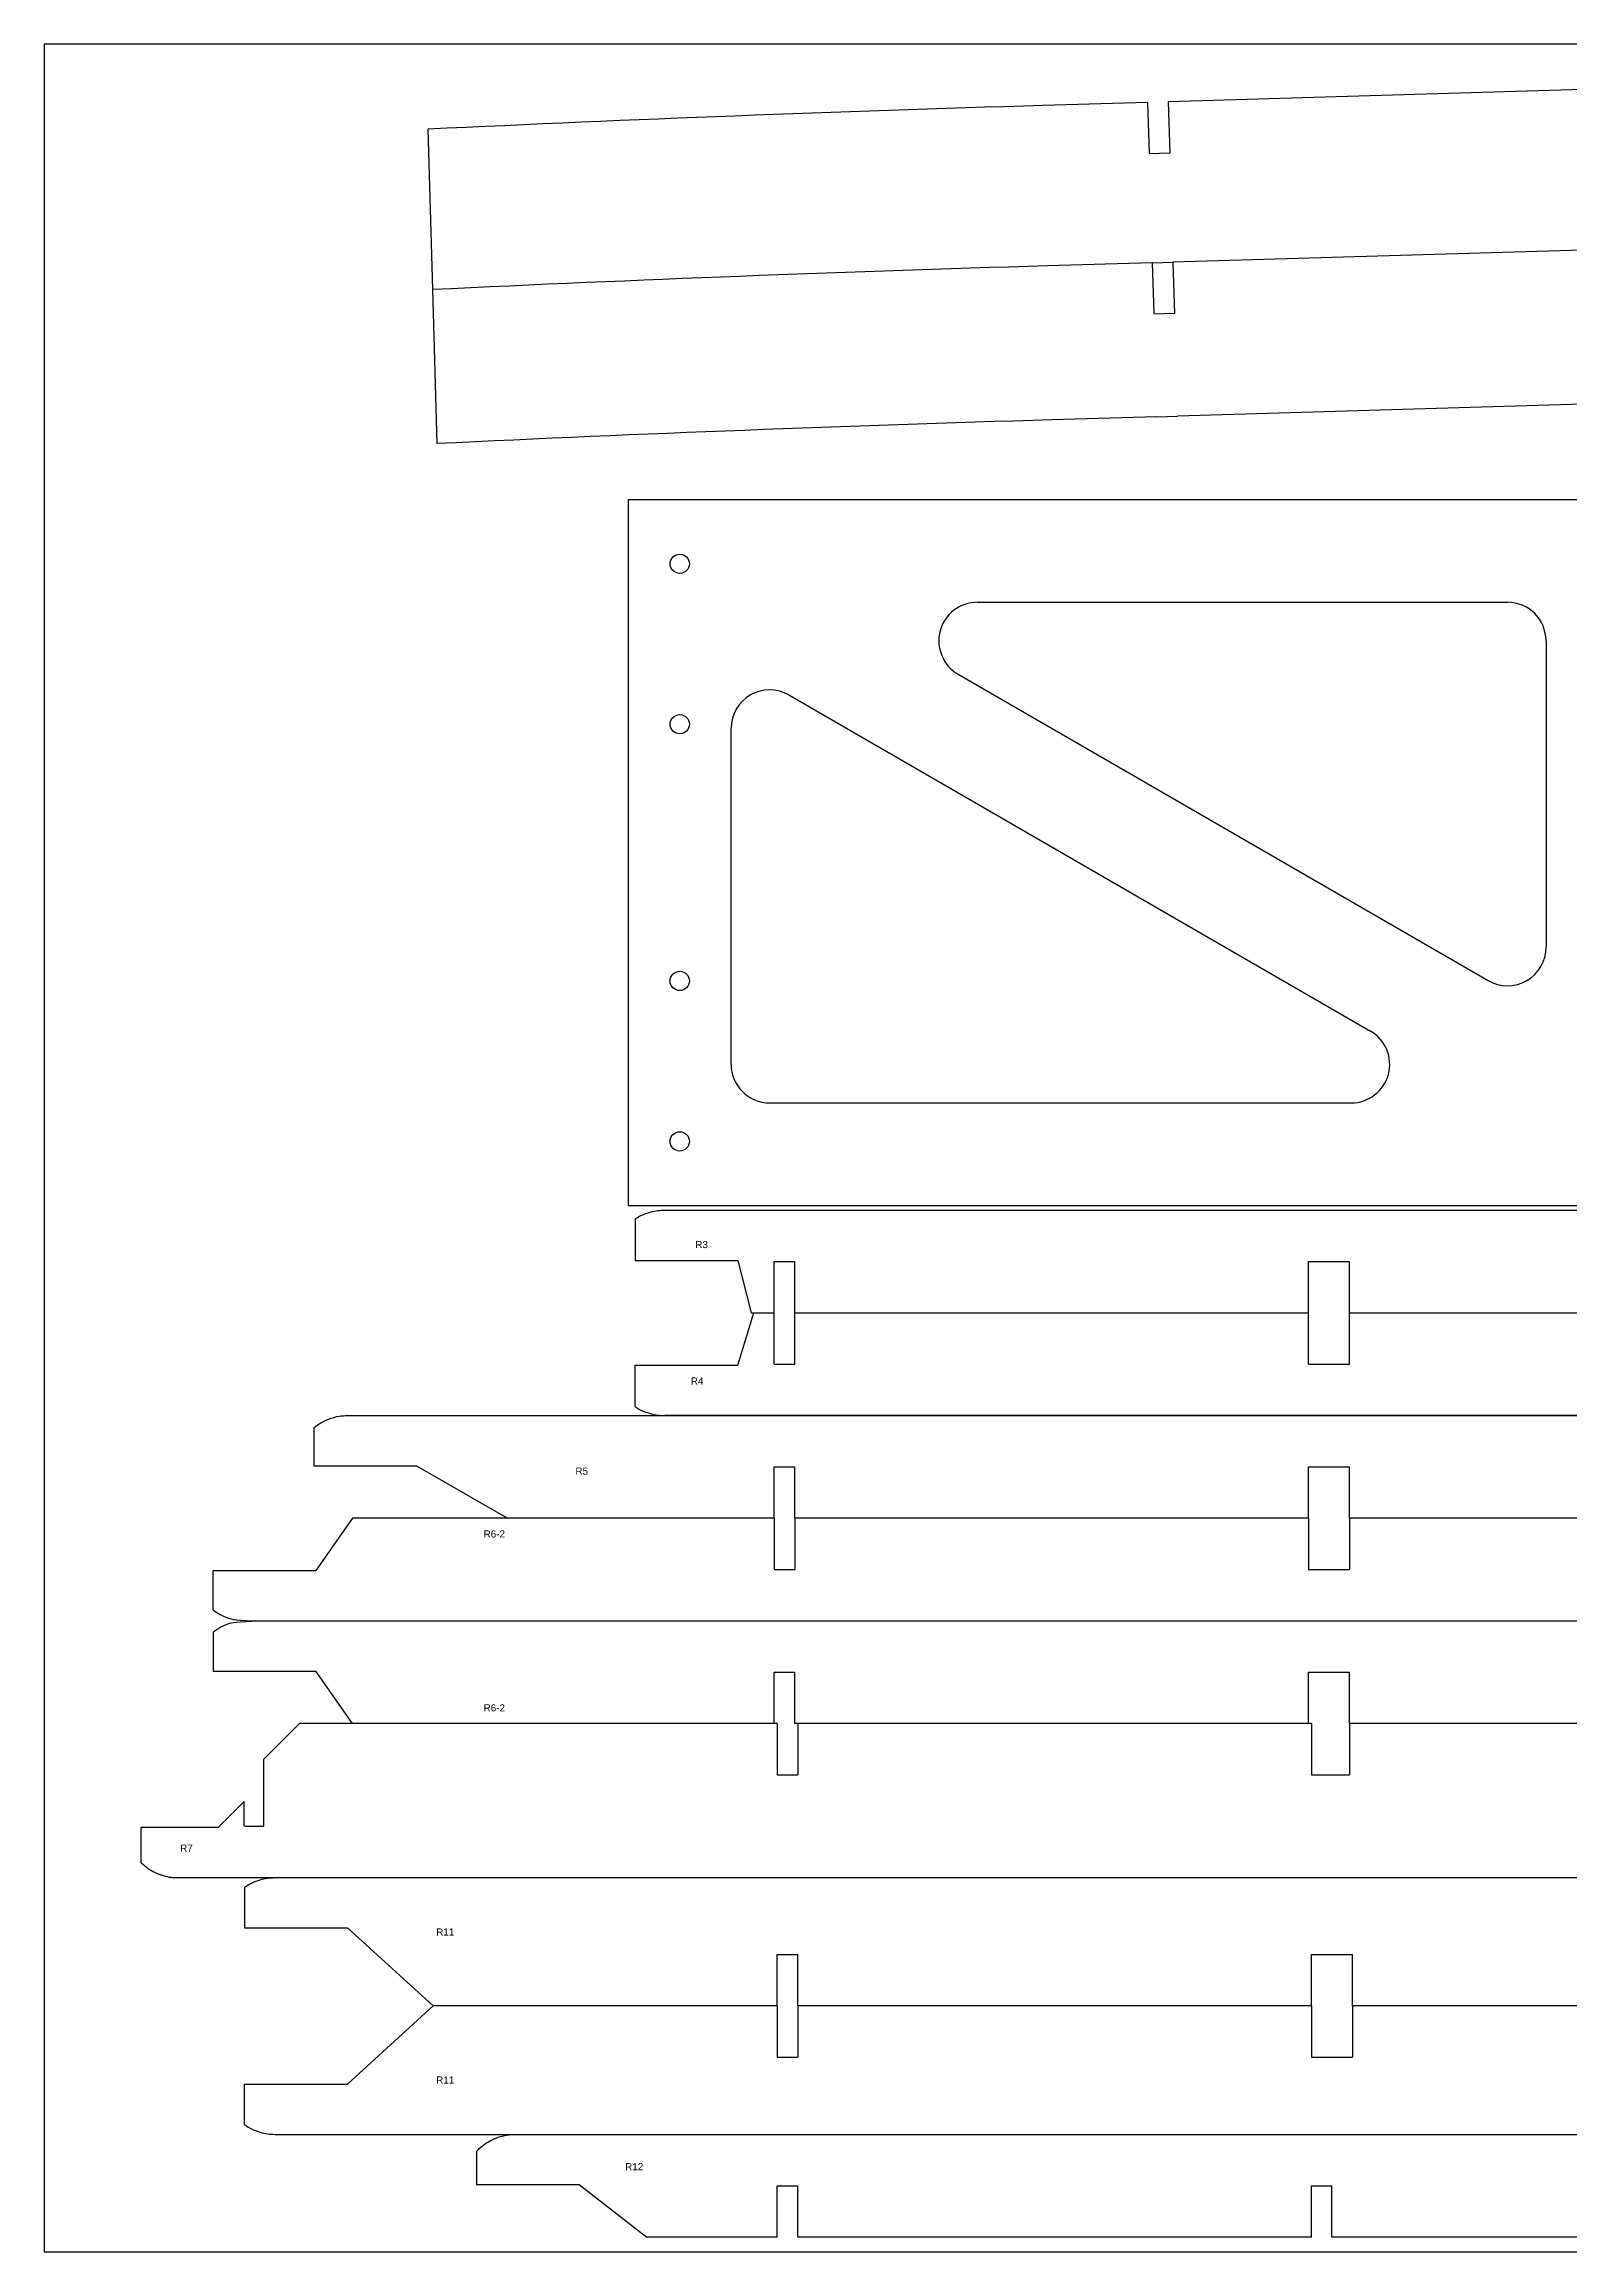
# Model space of a CAD drawing. Header units: millimetres. Extents: x -591 to -200, y 182 to 518.
# Drawn here: x -591.42 to -561.72, y 269.88 to 312.88 of the extents above; entities that cross this region are included whole.
import ezdxf

# ---------------------------------------------------------------- set-up
doc = ezdxf.new("R2010")
doc.units = ezdxf.units.MM
doc.header["$MEASUREMENT"] = 0
doc.layers.add('pic', color=7, linetype='Continuous')
doc.styles.get("Standard").update_dxf_attribs({"font": 'arial.ttf'})

msp = doc.modelspace()

# ---------------------------------------------------------------- linework, layer by layer
at = {"color": 7, "linetype": 'Continuous', "lineweight": 25}
for p, q in [((-555.5455, 312.1712), (-569.5394, 311.7568)), ((-569.9392, 311.745), (-571.9827, 311.6845)), ((-569.9392, 311.745), (-569.9102, 310.7654)), ((-583.9568, 311.2228), (-583.8643, 308.0993)), ((-555.4545, 309.0477), (-569.4484, 308.6333)), ((-569.8482, 308.6215), (-571.8918, 308.561)), ((-569.8482, 308.6215), (-569.8192, 307.6419)), ((-583.8658, 308.0993), (-583.777, 305.1001)), ((-555.3657, 306.049), (-569.3596, 305.6346)), ((-569.7594, 305.6228), (-571.803, 305.5623)), ((-580.049, 304.0089), (-525.4455, 304.0089)), ((-580.049, 290.2589), (-580.049, 304.0089)), ((-573.2546, 302.0089), (-562.9312, 302.0089)), ((-562.1812, 301.2589), (-562.1812, 295.2917)), ((-573.6299, 300.6095), (-563.3065, 294.6424)), ((-576.9237, 300.2034), (-565.6003, 293.6582)), ((-578.049, 293.0089), (-578.049, 299.554)), ((-577.299, 292.2589), (-565.9757, 292.2589)), ((-580.049, 290.2589), (-525.4455, 290.2589)), ((-579.9161, 289.998), (-579.9161, 289.1888)), ((-577.2096, 287.1685), (-577.2096, 288.1685)), ((-576.8096, 288.1685), (-566.8096, 288.1685)), ((-576.8096, 288.1685), (-566.8096, 288.1685)), ((-576.8096, 287.1685), (-576.8096, 288.1685)), ((-566.8096, 287.1685), (-566.8096, 288.1685)), ((-566.0096, 288.1685), (-556.1954, 288.1685)), ((-566.0096, 288.1685), (-556.1954, 288.1685)), ((-566.0096, 287.1685), (-566.0096, 288.1685)), ((-579.9161, 286.3389), (-579.9161, 287.1482)), ((-586.172, 285.929), (-586.172, 285.1885)), ((-577.2096, 284.1685), (-585.4185, 284.1685)), ((-566.8096, 284.1685), (-576.8096, 284.1685)), ((-566.8096, 284.1685), (-576.8096, 284.1685)), ((-556.1954, 284.1685), (-566.0096, 284.1685)), ((-556.1954, 284.1685), (-566.0096, 284.1685)), ((-588.136, 282.386), (-588.136, 283.1485)), ((-588.136, 281.951), (-588.136, 281.1885)), ((-577.1511, 280.1685), (-586.4546, 280.1685)), ((-577.2096, 280.1685), (-585.4185, 280.1685)), ((-566.8096, 280.1685), (-576.8096, 280.1685)), ((-566.7511, 280.1685), (-576.7511, 280.1685)), ((-556.1954, 280.1685), (-566.0096, 280.1685)), ((-545.9226, 280.1685), (-565.9511, 280.1685)), ((-589.5328, 277.4588), (-589.5328, 278.1485)), ((-587.5207, 276.9797), (-587.5207, 276.1885)), ((-577.1511, 274.6685), (-583.8477, 274.6685)), ((-577.1511, 274.6685), (-583.8477, 274.6685)), ((-566.7511, 274.6685), (-576.7511, 274.6685)), ((-566.7511, 274.6685), (-576.7511, 274.6685)), ((-545.9226, 274.6685), (-565.9511, 274.6685)), ((-545.9226, 274.6685), (-565.9511, 274.6685)), ((-587.5207, 272.3573), (-587.5207, 273.1485)), ((-583.0054, 271.8369), (-583.0054, 271.1885)), ((-566.7511, 270.1685), (-576.7511, 270.1685)), ((-556.1369, 270.1685), (-566.3511, 270.1685))]:
    msp.add_line(p, q, dxfattribs=at)
for p, q in [((-569.5394, 311.7568), (-569.5098, 310.7573)), ((-569.5098, 310.7573), (-569.9096, 310.7454)), ((-569.8482, 308.6215), (-569.4484, 308.6333)), ((-569.4484, 308.6333), (-569.4188, 307.6337)), ((-569.4188, 307.6337), (-569.8186, 307.6219)), ((-569.7594, 305.6228), (-569.3596, 305.6346)), ((-579.3419, 290.1685), (-532.6489, 290.1685)), ((-579.9161, 289.1888), (-577.9161, 289.1888)), ((-577.9161, 289.1888), (-577.6611, 288.1685)), ((-577.2096, 288.1685), (-577.2096, 289.1685)), ((-577.2096, 289.1685), (-576.8096, 289.1685)), ((-576.8096, 288.1685), (-576.8096, 289.1685)), ((-566.8096, 288.1685), (-566.8096, 289.1685)), ((-566.8096, 289.1685), (-566.0096, 289.1685)), ((-566.0096, 288.1685), (-566.0096, 289.1685)), ((-577.9161, 287.1482), (-577.6096, 288.1685)), ((-577.6611, 288.1685), (-577.2096, 288.1685)), ((-577.6096, 288.1685), (-577.2096, 288.1685)), ((-579.9161, 287.1482), (-577.9161, 287.1482)), ((-577.2096, 287.1685), (-576.8096, 287.1685)), ((-566.8096, 287.1685), (-566.0096, 287.1685)), ((-585.5184, 286.1685), (-526.4724, 286.1685)), ((-586.172, 285.1885), (-584.172, 285.1885)), ((-584.172, 285.1885), (-582.4052, 284.1685)), ((-577.2096, 284.1685), (-577.2096, 285.1685)), ((-577.2096, 285.1685), (-576.8096, 285.1685)), ((-576.8096, 284.1685), (-576.8096, 285.1685)), ((-566.8096, 284.1685), (-566.8096, 285.1685)), ((-566.8096, 285.1685), (-566.0096, 285.1685)), ((-566.0096, 284.1685), (-566.0096, 285.1685)), ((-585.4185, 284.1685), (-586.136, 283.1485)), ((-577.2096, 284.1685), (-577.2096, 283.1685)), ((-576.8096, 284.1685), (-576.8096, 283.1685)), ((-566.8096, 284.1685), (-566.8096, 283.1685)), ((-566.0096, 284.1685), (-566.0096, 283.1685)), ((-588.136, 283.1485), (-586.136, 283.1485)), ((-577.2096, 283.1685), (-576.8096, 283.1685)), ((-566.8096, 283.1685), (-566.0096, 283.1685)), ((-587.2096, 282.1685), (-524.7812, 282.1685)), ((-587.2096, 282.1685), (-524.7812, 282.1685)), ((-588.136, 281.1885), (-586.136, 281.1885)), ((-585.4185, 280.1685), (-586.136, 281.1885)), ((-577.2096, 280.1685), (-577.2096, 281.1685)), ((-577.2096, 281.1685), (-576.8096, 281.1685)), ((-576.8096, 280.1685), (-576.8096, 281.1685)), ((-566.8096, 280.1685), (-566.8096, 281.1685)), ((-566.8096, 281.1685), (-566.0096, 281.1685)), ((-566.0096, 280.1685), (-566.0096, 281.1685)), ((-587.1511, 279.472), (-586.4546, 280.1685)), ((-577.1511, 280.1685), (-577.1511, 279.1685)), ((-576.7511, 280.1685), (-576.7511, 279.1685)), ((-566.7511, 280.1685), (-566.7511, 279.1685)), ((-566.0096, 280.1685), (-566.0096, 279.1685)), ((-587.1511, 279.472), (-587.1511, 278.1685)), ((-577.1511, 279.1685), (-576.7511, 279.1685)), ((-566.7511, 279.1685), (-566.0096, 279.1685)), ((-588.0328, 278.1485), (-587.5328, 278.6485)), ((-587.5306, 278.1685), (-587.5328, 278.6485)), ((-589.5328, 278.1485), (-588.0328, 278.1485)), ((-587.5163, 278.1685), (-587.1511, 278.1685)), ((-588.8341, 277.1685), (-523.0396, 277.1685)), ((-586.9327, 277.1685), (-524.9411, 277.1685)), ((-587.5207, 276.1885), (-585.5207, 276.1885)), ((-585.5207, 276.1885), (-583.8477, 274.6685)), ((-577.1511, 274.6685), (-577.1511, 275.6685)), ((-577.1511, 275.6685), (-576.7511, 275.6685)), ((-576.7511, 274.6685), (-576.7511, 275.6685)), ((-566.7511, 274.6685), (-566.7511, 275.6685)), ((-566.7511, 275.6685), (-565.9511, 275.6685)), ((-565.9511, 274.6685), (-565.9511, 275.6685)), ((-585.5207, 273.1485), (-583.8477, 274.6685)), ((-577.1511, 274.6685), (-577.1511, 273.6685)), ((-576.7511, 274.6685), (-576.7511, 273.6685)), ((-566.7511, 274.6685), (-566.7511, 273.6685)), ((-565.9511, 274.6685), (-565.9511, 273.6685)), ((-577.1511, 273.6685), (-576.7511, 273.6685)), ((-566.7511, 273.6685), (-565.9511, 273.6685)), ((-587.5207, 273.1485), (-585.5207, 273.1485)), ((-586.9327, 272.1685), (-524.9411, 272.1685)), ((-582.2352, 272.1685), (-529.6385, 272.1685)), ((-583.0054, 271.1885), (-581.0054, 271.1885)), ((-581.0054, 271.1885), (-579.6932, 270.1685)), ((-577.1511, 270.1685), (-577.1511, 271.1685)), ((-577.1511, 271.1685), (-576.7511, 271.1685)), ((-576.7511, 270.1685), (-576.7511, 271.1685)), ((-566.7511, 270.1685), (-566.7511, 271.1685)), ((-566.7511, 271.1685), (-566.3511, 271.1685)), ((-566.3511, 270.1685), (-566.3511, 271.1685))]:
    msp.add_line(p, q)
for centre in [(-579.049, 302.7589), (-579.049, 299.6339), (-579.049, 294.6339), (-579.049, 291.5089)]:
    msp.add_circle(centre, 0.1875, dxfattribs=at)
for centre, radius, start, end in [((-552.1406, -358.4185), 670.3967, 91.6960622, 92.7202055), ((-552.0497, -361.542), 670.3967, 91.6960622, 92.7202055), ((-552.0497, -361.542), 667.3967, 91.6960622, 92.7248096), ((-573.2546, 301.2589), 0.75, 90, 239.97109), ((-562.9312, 301.2589), 0.75, 0, 90), ((-577.299, 299.554), 0.75, 59.97109, 180), ((-562.9312, 295.2917), 0.75, 239.97109, 0), ((-565.9757, 293.0089), 0.75, 270, 59.97109), ((-577.299, 293.0089), 0.75, 180, 270)]:
    msp.add_arc(centre, radius, start, end, dxfattribs=at)
for points, knots in [([(-579.9161, 289.998), (-579.8215, 290.0615), (-579.714, 290.1085), (-579.6035, 290.1363), (-579.5183, 290.1578), (-579.4298, 290.1685), (-579.3419, 290.1685)], [0, 0, 0, 0, 0.008684036, 0.008684036, 0.008684036, 0.015333247, 0.015333247, 0.015333247, 0.015333247]), ([(-586.172, 285.929), (-586.0874, 286.0015), (-585.9888, 286.0602), (-585.8848, 286.1004), (-585.7809, 286.1406), (-585.6688, 286.1635), (-585.5574, 286.1677), (-585.5444, 286.1682), (-585.5314, 286.1685), (-585.5184, 286.1685)], [0, 0, 0, 0, 0.008495384, 0.008495384, 0.008495384, 0.016979953, 0.016979953, 0.016979953, 0.017958436, 0.017958436, 0.017958436, 0.017958436]), ([(-579.9161, 286.3389), (-579.8215, 286.2755), (-579.714, 286.2285), (-579.6035, 286.2006), (-579.5183, 286.1792), (-579.4298, 286.1685), (-579.3419, 286.1685)], [0, 0, 0, 0, 0.008684036, 0.008684036, 0.008684036, 0.015333247, 0.015333247, 0.015333247, 0.015333247]), ([(-532.6489, 286.1685), (-547.5025, 286.1685), (-562.3561, 286.1685), (-577.2096, 286.1685), (-577.2096, 286.1685), (-577.2096, 286.1685), (-577.2096, 286.1685), (-577.6607, 286.1685), (-578.1118, 286.1685), (-578.5629, 286.1685), (-578.8226, 286.1685), (-579.0822, 286.1685), (-579.3419, 286.1685)], [3375.7670673, 3375.7670673, 3375.7670673, 3375.7670673, 3376.8989098, 3376.8989098, 3376.8989098, 3376.8989098, 3376.8989098, 3376.8989098, 3376.9332825, 3376.9332825, 3376.9332825, 3376.9530696, 3376.9530696, 3376.9530696, 3376.9530696]), ([(-588.136, 282.386), (-588.0492, 282.3165), (-587.9491, 282.2612), (-587.8441, 282.2244), (-587.7686, 282.198), (-587.6893, 282.1806), (-587.2096, 282.1685)], [0, 0, 0, 0, 0.008474584, 0.008474584, 0.008474584, 0.01452872, 0.01452872, 0.01452872, 0.01452872]), ([(-588.136, 281.951), (-588.0492, 282.0205), (-587.9491, 282.0758), (-587.8441, 282.1125), (-587.7686, 282.1389), (-587.6893, 282.1563), (-587.2096, 282.1685)], [0, 0, 0, 0, 0.008474584, 0.008474584, 0.008474584, 0.01452872, 0.01452872, 0.01452872, 0.01452872]), ([(-589.5328, 277.4588), (-589.4552, 277.3807), (-589.3629, 277.3149), (-589.2638, 277.2669), (-589.1646, 277.219), (-589.0559, 277.1874), (-588.9464, 277.1749), (-588.9092, 277.1706), (-588.8716, 277.1685), (-588.8341, 277.1685)], [0, 0, 0, 0, 0.008393302, 0.008393302, 0.008393302, 0.016785397, 0.016785397, 0.016785397, 0.019606534, 0.019606534, 0.019606534, 0.019606534]), ([(-587.5207, 276.9797), (-587.4298, 277.0453), (-587.3262, 277.0958), (-587.2187, 277.1274), (-587.1263, 277.1546), (-587.029, 277.1685), (-586.9327, 277.1685)], [0, 0, 0, 0, 0.008538338, 0.008538338, 0.008538338, 0.015848315, 0.015848315, 0.015848315, 0.015848315]), ([(-587.5207, 272.3573), (-587.4298, 272.2917), (-587.3262, 272.2412), (-587.2187, 272.2096), (-587.1263, 272.1824), (-587.029, 272.1685), (-586.9327, 272.1685)], [0, 0, 0, 0, 0.008538338, 0.008538338, 0.008538338, 0.015848315, 0.015848315, 0.015848315, 0.015848315]), ([(-583.0054, 271.8369), (-582.9295, 271.9204), (-582.8374, 271.9913), (-582.7378, 272.0444), (-582.6384, 272.0974), (-582.5288, 272.1343), (-582.4177, 272.1532), (-582.3575, 272.1634), (-582.2963, 272.1685), (-582.2352, 272.1685)], [0, 0, 0, 0, 0.008601815, 0.008601815, 0.008601815, 0.017178208, 0.017178208, 0.017178208, 0.021782227, 0.021782227, 0.021782227, 0.021782227])]:
    msp.add_open_spline(points, degree=3, knots=knots, dxfattribs=at)
for points in [[(-577.2096, 284.1685), (-578.9415, 284.1685), (-580.6734, 284.1685), (-582.4052, 284.1685)], [(-577.1511, 270.1685), (-577.9985, 270.1685), (-578.8458, 270.1685), (-579.6932, 270.1685)]]:
    msp.add_open_spline(points, degree=3, dxfattribs=at)
at = {"layer": 'pic', "color": 1}
msp.add_lwpolyline([(-591.4244, 269.8799), (-477.9244, 269.8799), (-477.9244, 312.8799), (-591.4244, 312.8799)], close=True, dxfattribs=at)

# ---------------------------------------------------------------- texts
for s, p in [('R3', (-578.7455, 289.4301)), ('R4', (-578.8339, 286.7723)), ('R5', (-581.0804, 285.0185)), ('R6-2', (-582.8685, 283.7935)), ('R6-2', (-582.8685, 280.4056)), ('R7', (-588.7763, 277.6739)), ('R11', (-583.7916, 276.0412)), ('R11', (-583.7916, 273.158)), ('R12', (-580.1125, 271.47))]:
    msp.add_text(s, height=0.1378).set_placement(p)

doc.saveas('drawing.dxf')
